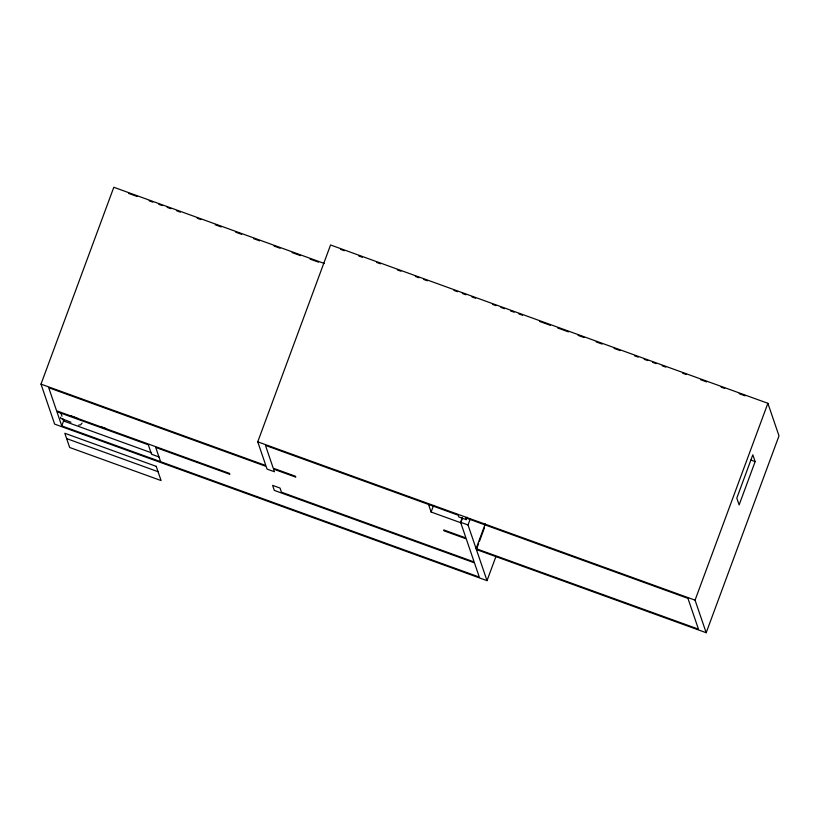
<?xml version="1.0" encoding="UTF-8"?>
<svg xmlns="http://www.w3.org/2000/svg" width="820" height="820" viewBox="0 0 820 820"><rect width="100%" height="100%" fill="white"/><g stroke="black" fill="none" stroke-linecap="round" stroke-linejoin="round"><path stroke-width="1.23" d="M60.577 417.267L60.659 418.364L70.981 422.218M495.895 556.636L487.018 580.642L54.643 424.114L41 384.129L113.816 187.267L324.228 263.445M462.377 517.481L460.604 522.279L465.955 537.981L443.722 529.925L444.03 530.817L466.262 538.863L474.144 561.966L281.434 492.195L280.02 488.054L272.609 485.368L274.321 490.401L474.452 562.858L479.3 577.075L61.756 425.908L63.98 419.901M41 384.129L265.834 465.524L257.746 441.826L330.562 244.975L767.879 403.296L779 435.871L706.184 632.732L476.399 549.543L478.624 543.547M462.049 519.275L460.768 522.75L431.115 512.018L433.544 505.458M160.587 461.68L155.728 447.464L229.856 474.298L229.549 473.417L56.6 410.799L48.718 387.696L266.141 466.416L267.043 469.081L274.454 471.766L273.552 469.101L295.784 477.148L295.477 476.256L273.244 468.21L265.465 445.404L458.175 515.175L458.78 516.948L466.19 519.634L467.082 517.236M466.19 519.634L465.586 517.851L687.949 598.354L698.466 629.165L476.102 548.662L468.015 524.964L470.229 518.957M476.102 548.662L485.276 523.857M479.515 541.149L484.394 527.936M706.184 632.732L695.063 600.158L767.879 403.296M755.148 461.609L739.127 504.915L736.801 498.109L752.822 454.792L755.148 461.609L750.915 460.071M82.061 423.069L80.688 424.791L78.689 425.139M340.689 249.413L344.308 250.725M358.76 255.953L362.368 257.265M376.821 262.492L380.439 263.804M397.3 269.913L400.918 271.215M415.371 276.453L418.979 277.755M423.796 279.507L427.415 280.809M453.911 290.403L457.519 291.715M462.347 293.457L465.955 294.769M471.982 296.942L475.59 298.255M492.451 304.353L496.069 305.665M500.887 307.408L504.495 308.72M510.522 310.903L514.13 312.205M518.947 313.947L522.565 315.259M539.611 321.43L550.425 325.345M557.641 327.959L568.455 331.874M578.069 335.359L584.086 337.532M596.099 341.878L602.116 344.062M614.129 348.408L620.145 350.581M634.567 355.808L638.175 357.11M644.182 359.293L647.79 360.595M652.597 362.337L656.205 363.639M662.211 365.812L665.819 367.124M682.64 373.213L686.248 374.514M700.669 379.742L706.686 381.915M721.108 387.142L724.716 388.444M739.138 393.661L745.144 395.845M128.74 193.448L137.155 196.492M149.168 200.838L152.766 202.15M158.772 204.323L162.38 205.625M167.188 207.368L170.785 208.669M176.792 210.842L180.4 212.144M197.21 218.233L200.818 219.545M215.229 224.762L221.236 226.935M235.647 232.152L241.654 234.325M253.667 238.671L259.673 240.854M274.095 246.072L280.102 248.245M292.115 252.591L300.52 255.635M310.124 259.12L318.539 262.164M257.746 441.826L695.063 600.158M460.604 522.279L468.015 524.964M71.155 415.945L77.049 418.077M100.635 426.615L106.528 428.747M151.69 452.886L63.581 420.988L62.771 418.62M158.967 456.945L151.556 454.259L148.317 444.788L56.908 411.691L61.756 425.908M66.635 438.597L158.055 471.695M476.399 549.543L487.018 580.642M428.532 504.433L431.115 512.018M60.741 412.696L61.961 416.242M156.23 466.354L64.821 433.267L69.669 447.484L161.089 480.571L156.23 466.354"/></g></svg>
